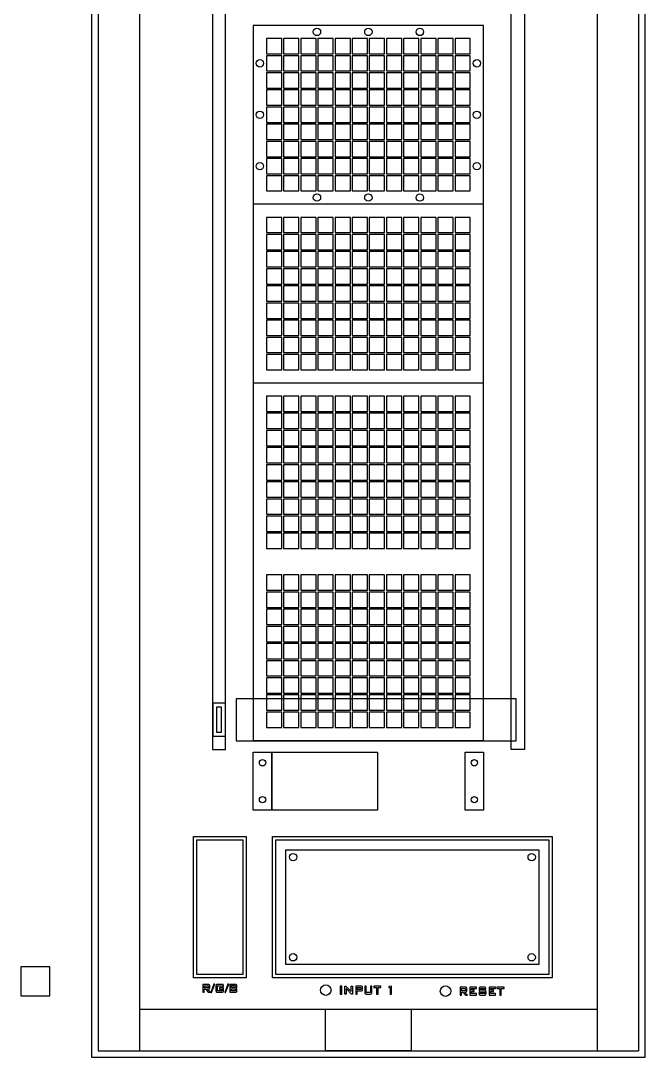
# Model space of a CAD drawing. Header units: inches. Extents: x 547 to 723, y 527 to 790.
# Drawn here: x 577.58 to 589.43, y 657.16 to 676.81 of the extents above; entities that cross this region are included whole.
import ezdxf

# ---------------------------------------------------------------- set-up
doc = ezdxf.new("R2010")
doc.units = ezdxf.units.IN
doc.header["$MEASUREMENT"] = 0

# ---------------------------------------------------------------- blocks, each defined once
blk = doc.blocks.new('Frame')
at = {"color": 7, "linetype": 'ByBlock'}
for p, q in [((4506.05, 308.231), (4506.05, 284.981)), ((4506.837, 308.231), (4506.837, 284.981)), ((4515.513, 308.231), (4515.513, 284.981)), ((4516.3, 308.231), (4516.3, 284.981)), ((4506.837, 285.768), (4515.513, 285.768)), ((4506.05, 284.981), (4516.3, 284.981))]:
    blk.add_line(p, q, dxfattribs=at)

msp = doc.modelspace()

# ---------------------------------------------------------------- linework, layer by layer
at = {"color": 1, "linetype": 'ByBlock'}
for points in [[(578.927, 680.664), (578.927, 657.164), (589.427, 657.164), (589.427, 680.664)], [(581.47, 677.952), (581.22, 677.952), (581.22, 662.999), (581.47, 662.999)], [(586.885, 677.952), (587.135, 677.952), (587.135, 662.999), (586.885, 662.999)], [(586.36, 676.727), (581.995, 676.727), (581.995, 663.167), (586.36, 663.167)], [(586.36, 673.337), (581.995, 673.337), (581.995, 669.947), (586.36, 669.947)], [(580.924, 661.284), (581.799, 661.284), (581.799, 658.734), (580.924, 658.734)], [(582.424, 661.284), (587.599, 661.284), (587.599, 658.734), (582.424, 658.734)]]:
    msp.add_lwpolyline(points, close=True, dxfattribs=at)
at = {"color": 4, "linetype": 'ByBlock'}
for points in [[(582.245, 676.187), (582.535, 676.187), (582.535, 676.477), (582.245, 676.477)], [(582.57, 676.187), (582.86, 676.187), (582.86, 676.477), (582.57, 676.477)], [(582.895, 676.187), (583.185, 676.187), (583.185, 676.477), (582.895, 676.477)], [(583.22, 676.187), (583.51, 676.187), (583.51, 676.477), (583.22, 676.477)], [(583.545, 676.187), (583.835, 676.187), (583.835, 676.477), (583.545, 676.477)], [(583.87, 676.187), (584.16, 676.187), (584.16, 676.477), (583.87, 676.477)], [(584.195, 676.187), (584.485, 676.187), (584.485, 676.477), (584.195, 676.477)], [(584.52, 676.187), (584.81, 676.187), (584.81, 676.477), (584.52, 676.477)], [(584.845, 676.187), (585.135, 676.187), (585.135, 676.477), (584.845, 676.477)], [(585.17, 676.187), (585.46, 676.187), (585.46, 676.477), (585.17, 676.477)], [(585.495, 676.187), (585.785, 676.187), (585.785, 676.477), (585.495, 676.477)], [(585.82, 676.187), (586.11, 676.187), (586.11, 676.477), (585.82, 676.477)], [(582.245, 675.862), (582.535, 675.862), (582.535, 676.152), (582.245, 676.152)], [(582.57, 675.862), (582.86, 675.862), (582.86, 676.152), (582.57, 676.152)], [(582.895, 675.862), (583.185, 675.862), (583.185, 676.152), (582.895, 676.152)], [(583.22, 675.862), (583.51, 675.862), (583.51, 676.152), (583.22, 676.152)], [(583.545, 675.862), (583.835, 675.862), (583.835, 676.152), (583.545, 676.152)], [(583.87, 675.862), (584.16, 675.862), (584.16, 676.152), (583.87, 676.152)], [(584.195, 675.862), (584.485, 675.862), (584.485, 676.152), (584.195, 676.152)], [(584.52, 675.862), (584.81, 675.862), (584.81, 676.152), (584.52, 676.152)], [(584.845, 675.862), (585.135, 675.862), (585.135, 676.152), (584.845, 676.152)], [(585.17, 675.862), (585.46, 675.862), (585.46, 676.152), (585.17, 676.152)], [(585.495, 675.862), (585.785, 675.862), (585.785, 676.152), (585.495, 676.152)], [(585.82, 675.862), (586.11, 675.862), (586.11, 676.152), (585.82, 676.152)], [(582.245, 675.537), (582.535, 675.537), (582.535, 675.827), (582.245, 675.827)], [(582.57, 675.537), (582.86, 675.537), (582.86, 675.827), (582.57, 675.827)], [(582.895, 675.537), (583.185, 675.537), (583.185, 675.827), (582.895, 675.827)], [(583.22, 675.537), (583.51, 675.537), (583.51, 675.827), (583.22, 675.827)], [(583.545, 675.537), (583.835, 675.537), (583.835, 675.827), (583.545, 675.827)], [(583.87, 675.537), (584.16, 675.537), (584.16, 675.827), (583.87, 675.827)], [(584.195, 675.537), (584.485, 675.537), (584.485, 675.827), (584.195, 675.827)], [(584.52, 675.537), (584.81, 675.537), (584.81, 675.827), (584.52, 675.827)], [(584.845, 675.537), (585.135, 675.537), (585.135, 675.827), (584.845, 675.827)], [(585.17, 675.537), (585.46, 675.537), (585.46, 675.827), (585.17, 675.827)], [(585.495, 675.537), (585.785, 675.537), (585.785, 675.827), (585.495, 675.827)], [(585.82, 675.537), (586.11, 675.537), (586.11, 675.827), (585.82, 675.827)], [(582.245, 675.212), (582.535, 675.212), (582.535, 675.502), (582.245, 675.502)], [(582.57, 675.212), (582.86, 675.212), (582.86, 675.502), (582.57, 675.502)], [(582.895, 675.212), (583.185, 675.212), (583.185, 675.502), (582.895, 675.502)], [(583.22, 675.212), (583.51, 675.212), (583.51, 675.502), (583.22, 675.502)], [(583.545, 675.212), (583.835, 675.212), (583.835, 675.502), (583.545, 675.502)], [(583.87, 675.212), (584.16, 675.212), (584.16, 675.502), (583.87, 675.502)], [(584.195, 675.212), (584.485, 675.212), (584.485, 675.502), (584.195, 675.502)], [(584.52, 675.212), (584.81, 675.212), (584.81, 675.502), (584.52, 675.502)], [(584.845, 675.212), (585.135, 675.212), (585.135, 675.502), (584.845, 675.502)], [(585.17, 675.212), (585.46, 675.212), (585.46, 675.502), (585.17, 675.502)], [(585.495, 675.212), (585.785, 675.212), (585.785, 675.502), (585.495, 675.502)], [(585.82, 675.212), (586.11, 675.212), (586.11, 675.502), (585.82, 675.502)], [(582.245, 674.887), (582.535, 674.887), (582.535, 675.177), (582.245, 675.177)], [(582.57, 674.887), (582.86, 674.887), (582.86, 675.177), (582.57, 675.177)], [(582.895, 674.887), (583.185, 674.887), (583.185, 675.177), (582.895, 675.177)], [(583.22, 674.887), (583.51, 674.887), (583.51, 675.177), (583.22, 675.177)], [(583.545, 674.887), (583.835, 674.887), (583.835, 675.177), (583.545, 675.177)], [(583.87, 674.887), (584.16, 674.887), (584.16, 675.177), (583.87, 675.177)], [(584.195, 674.887), (584.485, 674.887), (584.485, 675.177), (584.195, 675.177)], [(584.52, 674.887), (584.81, 674.887), (584.81, 675.177), (584.52, 675.177)], [(584.845, 674.887), (585.135, 674.887), (585.135, 675.177), (584.845, 675.177)], [(585.17, 674.887), (585.46, 674.887), (585.46, 675.177), (585.17, 675.177)], [(585.495, 674.887), (585.785, 674.887), (585.785, 675.177), (585.495, 675.177)], [(585.82, 674.887), (586.11, 674.887), (586.11, 675.177), (585.82, 675.177)], [(582.245, 674.562), (582.535, 674.562), (582.535, 674.852), (582.245, 674.852)], [(582.57, 674.562), (582.86, 674.562), (582.86, 674.852), (582.57, 674.852)], [(582.895, 674.562), (583.185, 674.562), (583.185, 674.852), (582.895, 674.852)], [(583.22, 674.562), (583.51, 674.562), (583.51, 674.852), (583.22, 674.852)], [(583.545, 674.562), (583.835, 674.562), (583.835, 674.852), (583.545, 674.852)], [(583.87, 674.562), (584.16, 674.562), (584.16, 674.852), (583.87, 674.852)], [(584.195, 674.562), (584.485, 674.562), (584.485, 674.852), (584.195, 674.852)], [(584.52, 674.562), (584.81, 674.562), (584.81, 674.852), (584.52, 674.852)], [(584.845, 674.562), (585.135, 674.562), (585.135, 674.852), (584.845, 674.852)], [(585.17, 674.562), (585.46, 674.562), (585.46, 674.852), (585.17, 674.852)], [(585.495, 674.562), (585.785, 674.562), (585.785, 674.852), (585.495, 674.852)], [(585.82, 674.562), (586.11, 674.562), (586.11, 674.852), (585.82, 674.852)], [(582.245, 674.237), (582.535, 674.237), (582.535, 674.527), (582.245, 674.527)], [(582.57, 674.237), (582.86, 674.237), (582.86, 674.527), (582.57, 674.527)], [(582.895, 674.237), (583.185, 674.237), (583.185, 674.527), (582.895, 674.527)], [(583.22, 674.237), (583.51, 674.237), (583.51, 674.527), (583.22, 674.527)], [(583.545, 674.237), (583.835, 674.237), (583.835, 674.527), (583.545, 674.527)], [(583.87, 674.237), (584.16, 674.237), (584.16, 674.527), (583.87, 674.527)], [(584.195, 674.237), (584.485, 674.237), (584.485, 674.527), (584.195, 674.527)], [(584.52, 674.237), (584.81, 674.237), (584.81, 674.527), (584.52, 674.527)], [(584.845, 674.237), (585.135, 674.237), (585.135, 674.527), (584.845, 674.527)], [(585.17, 674.237), (585.46, 674.237), (585.46, 674.527), (585.17, 674.527)], [(585.495, 674.237), (585.785, 674.237), (585.785, 674.527), (585.495, 674.527)], [(585.82, 674.237), (586.11, 674.237), (586.11, 674.527), (585.82, 674.527)], [(582.245, 673.912), (582.535, 673.912), (582.535, 674.202), (582.245, 674.202)], [(582.57, 673.912), (582.86, 673.912), (582.86, 674.202), (582.57, 674.202)], [(582.895, 673.912), (583.185, 673.912), (583.185, 674.202), (582.895, 674.202)], [(583.22, 673.912), (583.51, 673.912), (583.51, 674.202), (583.22, 674.202)], [(583.545, 673.912), (583.835, 673.912), (583.835, 674.202), (583.545, 674.202)], [(583.87, 673.912), (584.16, 673.912), (584.16, 674.202), (583.87, 674.202)], [(584.195, 673.912), (584.485, 673.912), (584.485, 674.202), (584.195, 674.202)], [(584.52, 673.912), (584.81, 673.912), (584.81, 674.202), (584.52, 674.202)], [(584.845, 673.912), (585.135, 673.912), (585.135, 674.202), (584.845, 674.202)], [(585.17, 673.912), (585.46, 673.912), (585.46, 674.202), (585.17, 674.202)], [(585.495, 673.912), (585.785, 673.912), (585.785, 674.202), (585.495, 674.202)], [(585.82, 673.912), (586.11, 673.912), (586.11, 674.202), (585.82, 674.202)], [(582.245, 673.587), (582.535, 673.587), (582.535, 673.877), (582.245, 673.877)], [(582.57, 673.587), (582.86, 673.587), (582.86, 673.877), (582.57, 673.877)], [(582.895, 673.587), (583.185, 673.587), (583.185, 673.877), (582.895, 673.877)], [(583.22, 673.587), (583.51, 673.587), (583.51, 673.877), (583.22, 673.877)], [(583.545, 673.587), (583.835, 673.587), (583.835, 673.877), (583.545, 673.877)], [(583.87, 673.587), (584.16, 673.587), (584.16, 673.877), (583.87, 673.877)], [(584.195, 673.587), (584.485, 673.587), (584.485, 673.877), (584.195, 673.877)], [(584.52, 673.587), (584.81, 673.587), (584.81, 673.877), (584.52, 673.877)], [(584.845, 673.587), (585.135, 673.587), (585.135, 673.877), (584.845, 673.877)], [(585.17, 673.587), (585.46, 673.587), (585.46, 673.877), (585.17, 673.877)], [(585.495, 673.587), (585.785, 673.587), (585.785, 673.877), (585.495, 673.877)], [(585.82, 673.587), (586.11, 673.587), (586.11, 673.877), (585.82, 673.877)], [(582.245, 672.797), (582.535, 672.797), (582.535, 673.087), (582.245, 673.087)], [(582.57, 672.797), (582.86, 672.797), (582.86, 673.087), (582.57, 673.087)], [(582.895, 672.797), (583.185, 672.797), (583.185, 673.087), (582.895, 673.087)], [(583.22, 672.797), (583.51, 672.797), (583.51, 673.087), (583.22, 673.087)], [(583.545, 672.797), (583.835, 672.797), (583.835, 673.087), (583.545, 673.087)], [(583.87, 672.797), (584.16, 672.797), (584.16, 673.087), (583.87, 673.087)], [(584.195, 672.797), (584.485, 672.797), (584.485, 673.087), (584.195, 673.087)], [(584.52, 672.797), (584.81, 672.797), (584.81, 673.087), (584.52, 673.087)], [(584.845, 672.797), (585.135, 672.797), (585.135, 673.087), (584.845, 673.087)], [(585.17, 672.797), (585.46, 672.797), (585.46, 673.087), (585.17, 673.087)], [(585.495, 672.797), (585.785, 672.797), (585.785, 673.087), (585.495, 673.087)], [(585.82, 672.797), (586.11, 672.797), (586.11, 673.087), (585.82, 673.087)], [(582.245, 672.472), (582.535, 672.472), (582.535, 672.762), (582.245, 672.762)], [(582.57, 672.472), (582.86, 672.472), (582.86, 672.762), (582.57, 672.762)], [(582.895, 672.472), (583.185, 672.472), (583.185, 672.762), (582.895, 672.762)], [(583.22, 672.472), (583.51, 672.472), (583.51, 672.762), (583.22, 672.762)], [(583.545, 672.472), (583.835, 672.472), (583.835, 672.762), (583.545, 672.762)], [(583.87, 672.472), (584.16, 672.472), (584.16, 672.762), (583.87, 672.762)], [(584.195, 672.472), (584.485, 672.472), (584.485, 672.762), (584.195, 672.762)], [(584.52, 672.472), (584.81, 672.472), (584.81, 672.762), (584.52, 672.762)], [(584.845, 672.472), (585.135, 672.472), (585.135, 672.762), (584.845, 672.762)], [(585.17, 672.472), (585.46, 672.472), (585.46, 672.762), (585.17, 672.762)], [(585.495, 672.472), (585.785, 672.472), (585.785, 672.762), (585.495, 672.762)], [(585.82, 672.472), (586.11, 672.472), (586.11, 672.762), (585.82, 672.762)], [(582.245, 672.147), (582.535, 672.147), (582.535, 672.437), (582.245, 672.437)], [(582.57, 672.147), (582.86, 672.147), (582.86, 672.437), (582.57, 672.437)], [(582.895, 672.147), (583.185, 672.147), (583.185, 672.437), (582.895, 672.437)], [(583.22, 672.147), (583.51, 672.147), (583.51, 672.437), (583.22, 672.437)], [(583.545, 672.147), (583.835, 672.147), (583.835, 672.437), (583.545, 672.437)], [(583.87, 672.147), (584.16, 672.147), (584.16, 672.437), (583.87, 672.437)], [(584.195, 672.147), (584.485, 672.147), (584.485, 672.437), (584.195, 672.437)], [(584.52, 672.147), (584.81, 672.147), (584.81, 672.437), (584.52, 672.437)], [(584.845, 672.147), (585.135, 672.147), (585.135, 672.437), (584.845, 672.437)], [(585.17, 672.147), (585.46, 672.147), (585.46, 672.437), (585.17, 672.437)], [(585.495, 672.147), (585.785, 672.147), (585.785, 672.437), (585.495, 672.437)], [(585.82, 672.147), (586.11, 672.147), (586.11, 672.437), (585.82, 672.437)], [(582.245, 671.822), (582.535, 671.822), (582.535, 672.112), (582.245, 672.112)], [(582.57, 671.822), (582.86, 671.822), (582.86, 672.112), (582.57, 672.112)], [(582.895, 671.822), (583.185, 671.822), (583.185, 672.112), (582.895, 672.112)], [(583.22, 671.822), (583.51, 671.822), (583.51, 672.112), (583.22, 672.112)], [(583.545, 671.822), (583.835, 671.822), (583.835, 672.112), (583.545, 672.112)], [(583.87, 671.822), (584.16, 671.822), (584.16, 672.112), (583.87, 672.112)], [(584.195, 671.822), (584.485, 671.822), (584.485, 672.112), (584.195, 672.112)], [(584.52, 671.822), (584.81, 671.822), (584.81, 672.112), (584.52, 672.112)], [(584.845, 671.822), (585.135, 671.822), (585.135, 672.112), (584.845, 672.112)], [(585.17, 671.822), (585.46, 671.822), (585.46, 672.112), (585.17, 672.112)], [(585.495, 671.822), (585.785, 671.822), (585.785, 672.112), (585.495, 672.112)], [(585.82, 671.822), (586.11, 671.822), (586.11, 672.112), (585.82, 672.112)], [(582.245, 671.497), (582.535, 671.497), (582.535, 671.787), (582.245, 671.787)], [(582.57, 671.497), (582.86, 671.497), (582.86, 671.787), (582.57, 671.787)], [(582.895, 671.497), (583.185, 671.497), (583.185, 671.787), (582.895, 671.787)], [(583.22, 671.497), (583.51, 671.497), (583.51, 671.787), (583.22, 671.787)], [(583.545, 671.497), (583.835, 671.497), (583.835, 671.787), (583.545, 671.787)], [(583.87, 671.497), (584.16, 671.497), (584.16, 671.787), (583.87, 671.787)], [(584.195, 671.497), (584.485, 671.497), (584.485, 671.787), (584.195, 671.787)], [(584.52, 671.497), (584.81, 671.497), (584.81, 671.787), (584.52, 671.787)], [(584.845, 671.497), (585.135, 671.497), (585.135, 671.787), (584.845, 671.787)], [(585.17, 671.497), (585.46, 671.497), (585.46, 671.787), (585.17, 671.787)], [(585.495, 671.497), (585.785, 671.497), (585.785, 671.787), (585.495, 671.787)], [(585.82, 671.497), (586.11, 671.497), (586.11, 671.787), (585.82, 671.787)], [(582.245, 671.172), (582.535, 671.172), (582.535, 671.462), (582.245, 671.462)], [(582.57, 671.172), (582.86, 671.172), (582.86, 671.462), (582.57, 671.462)], [(582.895, 671.172), (583.185, 671.172), (583.185, 671.462), (582.895, 671.462)], [(583.22, 671.172), (583.51, 671.172), (583.51, 671.462), (583.22, 671.462)], [(583.545, 671.172), (583.835, 671.172), (583.835, 671.462), (583.545, 671.462)], [(583.87, 671.172), (584.16, 671.172), (584.16, 671.462), (583.87, 671.462)], [(584.195, 671.172), (584.485, 671.172), (584.485, 671.462), (584.195, 671.462)], [(584.52, 671.172), (584.81, 671.172), (584.81, 671.462), (584.52, 671.462)], [(584.845, 671.172), (585.135, 671.172), (585.135, 671.462), (584.845, 671.462)], [(585.17, 671.172), (585.46, 671.172), (585.46, 671.462), (585.17, 671.462)], [(585.495, 671.172), (585.785, 671.172), (585.785, 671.462), (585.495, 671.462)], [(585.82, 671.172), (586.11, 671.172), (586.11, 671.462), (585.82, 671.462)], [(582.245, 670.847), (582.535, 670.847), (582.535, 671.137), (582.245, 671.137)], [(582.57, 670.847), (582.86, 670.847), (582.86, 671.137), (582.57, 671.137)], [(582.895, 670.847), (583.185, 670.847), (583.185, 671.137), (582.895, 671.137)], [(583.22, 670.847), (583.51, 670.847), (583.51, 671.137), (583.22, 671.137)], [(583.545, 670.847), (583.835, 670.847), (583.835, 671.137), (583.545, 671.137)], [(583.87, 670.847), (584.16, 670.847), (584.16, 671.137), (583.87, 671.137)], [(584.195, 670.847), (584.485, 670.847), (584.485, 671.137), (584.195, 671.137)], [(584.52, 670.847), (584.81, 670.847), (584.81, 671.137), (584.52, 671.137)], [(584.845, 670.847), (585.135, 670.847), (585.135, 671.137), (584.845, 671.137)], [(585.17, 670.847), (585.46, 670.847), (585.46, 671.137), (585.17, 671.137)], [(585.495, 670.847), (585.785, 670.847), (585.785, 671.137), (585.495, 671.137)], [(585.82, 670.847), (586.11, 670.847), (586.11, 671.137), (585.82, 671.137)], [(582.245, 670.522), (582.535, 670.522), (582.535, 670.812), (582.245, 670.812)], [(582.57, 670.522), (582.86, 670.522), (582.86, 670.812), (582.57, 670.812)], [(582.895, 670.522), (583.185, 670.522), (583.185, 670.812), (582.895, 670.812)], [(583.22, 670.522), (583.51, 670.522), (583.51, 670.812), (583.22, 670.812)], [(583.545, 670.522), (583.835, 670.522), (583.835, 670.812), (583.545, 670.812)], [(583.87, 670.522), (584.16, 670.522), (584.16, 670.812), (583.87, 670.812)], [(584.195, 670.522), (584.485, 670.522), (584.485, 670.812), (584.195, 670.812)], [(584.52, 670.522), (584.81, 670.522), (584.81, 670.812), (584.52, 670.812)], [(584.845, 670.522), (585.135, 670.522), (585.135, 670.812), (584.845, 670.812)], [(585.17, 670.522), (585.46, 670.522), (585.46, 670.812), (585.17, 670.812)], [(585.495, 670.522), (585.785, 670.522), (585.785, 670.812), (585.495, 670.812)], [(585.82, 670.522), (586.11, 670.522), (586.11, 670.812), (585.82, 670.812)], [(582.245, 670.197), (582.535, 670.197), (582.535, 670.487), (582.245, 670.487)], [(582.57, 670.197), (582.86, 670.197), (582.86, 670.487), (582.57, 670.487)], [(582.895, 670.197), (583.185, 670.197), (583.185, 670.487), (582.895, 670.487)], [(583.22, 670.197), (583.51, 670.197), (583.51, 670.487), (583.22, 670.487)], [(583.545, 670.197), (583.835, 670.197), (583.835, 670.487), (583.545, 670.487)], [(583.87, 670.197), (584.16, 670.197), (584.16, 670.487), (583.87, 670.487)], [(584.195, 670.197), (584.485, 670.197), (584.485, 670.487), (584.195, 670.487)], [(584.52, 670.197), (584.81, 670.197), (584.81, 670.487), (584.52, 670.487)], [(584.845, 670.197), (585.135, 670.197), (585.135, 670.487), (584.845, 670.487)], [(585.17, 670.197), (585.46, 670.197), (585.46, 670.487), (585.17, 670.487)], [(585.495, 670.197), (585.785, 670.197), (585.785, 670.487), (585.495, 670.487)], [(585.82, 670.197), (586.11, 670.197), (586.11, 670.487), (585.82, 670.487)], [(582.245, 669.407), (582.535, 669.407), (582.535, 669.697), (582.245, 669.697)], [(582.57, 669.407), (582.86, 669.407), (582.86, 669.697), (582.57, 669.697)], [(582.895, 669.407), (583.185, 669.407), (583.185, 669.697), (582.895, 669.697)], [(583.22, 669.407), (583.51, 669.407), (583.51, 669.697), (583.22, 669.697)], [(583.545, 669.407), (583.835, 669.407), (583.835, 669.697), (583.545, 669.697)], [(583.87, 669.407), (584.16, 669.407), (584.16, 669.697), (583.87, 669.697)], [(584.195, 669.407), (584.485, 669.407), (584.485, 669.697), (584.195, 669.697)], [(584.52, 669.407), (584.81, 669.407), (584.81, 669.697), (584.52, 669.697)], [(584.845, 669.407), (585.135, 669.407), (585.135, 669.697), (584.845, 669.697)], [(585.17, 669.407), (585.46, 669.407), (585.46, 669.697), (585.17, 669.697)], [(585.495, 669.407), (585.785, 669.407), (585.785, 669.697), (585.495, 669.697)], [(585.82, 669.407), (586.11, 669.407), (586.11, 669.697), (585.82, 669.697)], [(582.245, 669.082), (582.535, 669.082), (582.535, 669.372), (582.245, 669.372)], [(582.57, 669.082), (582.86, 669.082), (582.86, 669.372), (582.57, 669.372)], [(582.895, 669.082), (583.185, 669.082), (583.185, 669.372), (582.895, 669.372)], [(583.22, 669.082), (583.51, 669.082), (583.51, 669.372), (583.22, 669.372)], [(583.545, 669.082), (583.835, 669.082), (583.835, 669.372), (583.545, 669.372)], [(583.87, 669.082), (584.16, 669.082), (584.16, 669.372), (583.87, 669.372)], [(584.195, 669.082), (584.485, 669.082), (584.485, 669.372), (584.195, 669.372)], [(584.52, 669.082), (584.81, 669.082), (584.81, 669.372), (584.52, 669.372)], [(584.845, 669.082), (585.135, 669.082), (585.135, 669.372), (584.845, 669.372)], [(585.17, 669.082), (585.46, 669.082), (585.46, 669.372), (585.17, 669.372)], [(585.495, 669.082), (585.785, 669.082), (585.785, 669.372), (585.495, 669.372)], [(585.82, 669.082), (586.11, 669.082), (586.11, 669.372), (585.82, 669.372)], [(582.245, 668.757), (582.535, 668.757), (582.535, 669.047), (582.245, 669.047)], [(582.57, 668.757), (582.86, 668.757), (582.86, 669.047), (582.57, 669.047)], [(582.895, 668.757), (583.185, 668.757), (583.185, 669.047), (582.895, 669.047)], [(583.22, 668.757), (583.51, 668.757), (583.51, 669.047), (583.22, 669.047)], [(583.545, 668.757), (583.835, 668.757), (583.835, 669.047), (583.545, 669.047)], [(583.87, 668.757), (584.16, 668.757), (584.16, 669.047), (583.87, 669.047)], [(584.195, 668.757), (584.485, 668.757), (584.485, 669.047), (584.195, 669.047)], [(584.52, 668.757), (584.81, 668.757), (584.81, 669.047), (584.52, 669.047)], [(584.845, 668.757), (585.135, 668.757), (585.135, 669.047), (584.845, 669.047)], [(585.17, 668.757), (585.46, 668.757), (585.46, 669.047), (585.17, 669.047)], [(585.495, 668.757), (585.785, 668.757), (585.785, 669.047), (585.495, 669.047)], [(585.82, 668.757), (586.11, 668.757), (586.11, 669.047), (585.82, 669.047)], [(582.245, 668.432), (582.535, 668.432), (582.535, 668.722), (582.245, 668.722)], [(582.57, 668.432), (582.86, 668.432), (582.86, 668.722), (582.57, 668.722)], [(582.895, 668.432), (583.185, 668.432), (583.185, 668.722), (582.895, 668.722)], [(583.22, 668.432), (583.51, 668.432), (583.51, 668.722), (583.22, 668.722)], [(583.545, 668.432), (583.835, 668.432), (583.835, 668.722), (583.545, 668.722)], [(583.87, 668.432), (584.16, 668.432), (584.16, 668.722), (583.87, 668.722)], [(584.195, 668.432), (584.485, 668.432), (584.485, 668.722), (584.195, 668.722)], [(584.52, 668.432), (584.81, 668.432), (584.81, 668.722), (584.52, 668.722)], [(584.845, 668.432), (585.135, 668.432), (585.135, 668.722), (584.845, 668.722)], [(585.17, 668.432), (585.46, 668.432), (585.46, 668.722), (585.17, 668.722)], [(585.495, 668.432), (585.785, 668.432), (585.785, 668.722), (585.495, 668.722)], [(585.82, 668.432), (586.11, 668.432), (586.11, 668.722), (585.82, 668.722)], [(582.245, 668.107), (582.535, 668.107), (582.535, 668.397), (582.245, 668.397)], [(582.57, 668.107), (582.86, 668.107), (582.86, 668.397), (582.57, 668.397)], [(582.895, 668.107), (583.185, 668.107), (583.185, 668.397), (582.895, 668.397)], [(583.22, 668.107), (583.51, 668.107), (583.51, 668.397), (583.22, 668.397)], [(583.545, 668.107), (583.835, 668.107), (583.835, 668.397), (583.545, 668.397)], [(583.87, 668.107), (584.16, 668.107), (584.16, 668.397), (583.87, 668.397)], [(584.195, 668.107), (584.485, 668.107), (584.485, 668.397), (584.195, 668.397)], [(584.52, 668.107), (584.81, 668.107), (584.81, 668.397), (584.52, 668.397)], [(584.845, 668.107), (585.135, 668.107), (585.135, 668.397), (584.845, 668.397)], [(585.17, 668.107), (585.46, 668.107), (585.46, 668.397), (585.17, 668.397)], [(585.495, 668.107), (585.785, 668.107), (585.785, 668.397), (585.495, 668.397)], [(585.82, 668.107), (586.11, 668.107), (586.11, 668.397), (585.82, 668.397)], [(582.245, 667.782), (582.535, 667.782), (582.535, 668.072), (582.245, 668.072)], [(582.57, 667.782), (582.86, 667.782), (582.86, 668.072), (582.57, 668.072)], [(582.895, 667.782), (583.185, 667.782), (583.185, 668.072), (582.895, 668.072)], [(583.22, 667.782), (583.51, 667.782), (583.51, 668.072), (583.22, 668.072)], [(583.545, 667.782), (583.835, 667.782), (583.835, 668.072), (583.545, 668.072)], [(583.87, 667.782), (584.16, 667.782), (584.16, 668.072), (583.87, 668.072)], [(584.195, 667.782), (584.485, 667.782), (584.485, 668.072), (584.195, 668.072)], [(584.52, 667.782), (584.81, 667.782), (584.81, 668.072), (584.52, 668.072)], [(584.845, 667.782), (585.135, 667.782), (585.135, 668.072), (584.845, 668.072)], [(585.17, 667.782), (585.46, 667.782), (585.46, 668.072), (585.17, 668.072)], [(585.495, 667.782), (585.785, 667.782), (585.785, 668.072), (585.495, 668.072)], [(585.82, 667.782), (586.11, 667.782), (586.11, 668.072), (585.82, 668.072)], [(582.245, 667.457), (582.535, 667.457), (582.535, 667.747), (582.245, 667.747)], [(582.57, 667.457), (582.86, 667.457), (582.86, 667.747), (582.57, 667.747)], [(582.895, 667.457), (583.185, 667.457), (583.185, 667.747), (582.895, 667.747)], [(583.22, 667.457), (583.51, 667.457), (583.51, 667.747), (583.22, 667.747)], [(583.545, 667.457), (583.835, 667.457), (583.835, 667.747), (583.545, 667.747)], [(583.87, 667.457), (584.16, 667.457), (584.16, 667.747), (583.87, 667.747)], [(584.195, 667.457), (584.485, 667.457), (584.485, 667.747), (584.195, 667.747)], [(584.52, 667.457), (584.81, 667.457), (584.81, 667.747), (584.52, 667.747)], [(584.845, 667.457), (585.135, 667.457), (585.135, 667.747), (584.845, 667.747)], [(585.17, 667.457), (585.46, 667.457), (585.46, 667.747), (585.17, 667.747)], [(585.495, 667.457), (585.785, 667.457), (585.785, 667.747), (585.495, 667.747)], [(585.82, 667.457), (586.11, 667.457), (586.11, 667.747), (585.82, 667.747)], [(582.245, 667.132), (582.535, 667.132), (582.535, 667.422), (582.245, 667.422)], [(582.57, 667.132), (582.86, 667.132), (582.86, 667.422), (582.57, 667.422)], [(582.895, 667.132), (583.185, 667.132), (583.185, 667.422), (582.895, 667.422)], [(583.22, 667.132), (583.51, 667.132), (583.51, 667.422), (583.22, 667.422)], [(583.545, 667.132), (583.835, 667.132), (583.835, 667.422), (583.545, 667.422)], [(583.87, 667.132), (584.16, 667.132), (584.16, 667.422), (583.87, 667.422)], [(584.195, 667.132), (584.485, 667.132), (584.485, 667.422), (584.195, 667.422)], [(584.52, 667.132), (584.81, 667.132), (584.81, 667.422), (584.52, 667.422)], [(584.845, 667.132), (585.135, 667.132), (585.135, 667.422), (584.845, 667.422)], [(585.17, 667.132), (585.46, 667.132), (585.46, 667.422), (585.17, 667.422)], [(585.495, 667.132), (585.785, 667.132), (585.785, 667.422), (585.495, 667.422)], [(585.82, 667.132), (586.11, 667.132), (586.11, 667.422), (585.82, 667.422)], [(582.245, 666.807), (582.535, 666.807), (582.535, 667.097), (582.245, 667.097)], [(582.57, 666.807), (582.86, 666.807), (582.86, 667.097), (582.57, 667.097)], [(582.895, 666.807), (583.185, 666.807), (583.185, 667.097), (582.895, 667.097)], [(583.22, 666.807), (583.51, 666.807), (583.51, 667.097), (583.22, 667.097)], [(583.545, 666.807), (583.835, 666.807), (583.835, 667.097), (583.545, 667.097)], [(583.87, 666.807), (584.16, 666.807), (584.16, 667.097), (583.87, 667.097)], [(584.195, 666.807), (584.485, 666.807), (584.485, 667.097), (584.195, 667.097)], [(584.52, 666.807), (584.81, 666.807), (584.81, 667.097), (584.52, 667.097)], [(584.845, 666.807), (585.135, 666.807), (585.135, 667.097), (584.845, 667.097)], [(585.17, 666.807), (585.46, 666.807), (585.46, 667.097), (585.17, 667.097)], [(585.495, 666.807), (585.785, 666.807), (585.785, 667.097), (585.495, 667.097)], [(585.82, 666.807), (586.11, 666.807), (586.11, 667.097), (585.82, 667.097)], [(582.245, 666.017), (582.535, 666.017), (582.535, 666.307), (582.245, 666.307)], [(582.57, 666.017), (582.86, 666.017), (582.86, 666.307), (582.57, 666.307)], [(582.895, 666.017), (583.185, 666.017), (583.185, 666.307), (582.895, 666.307)], [(583.22, 666.017), (583.51, 666.017), (583.51, 666.307), (583.22, 666.307)], [(583.545, 666.017), (583.835, 666.017), (583.835, 666.307), (583.545, 666.307)], [(583.87, 666.017), (584.16, 666.017), (584.16, 666.307), (583.87, 666.307)], [(584.195, 666.017), (584.485, 666.017), (584.485, 666.307), (584.195, 666.307)], [(584.52, 666.017), (584.81, 666.017), (584.81, 666.307), (584.52, 666.307)], [(584.845, 666.017), (585.135, 666.017), (585.135, 666.307), (584.845, 666.307)], [(585.17, 666.017), (585.46, 666.017), (585.46, 666.307), (585.17, 666.307)], [(585.495, 666.017), (585.785, 666.017), (585.785, 666.307), (585.495, 666.307)], [(585.82, 666.017), (586.11, 666.017), (586.11, 666.307), (585.82, 666.307)], [(582.245, 665.692), (582.535, 665.692), (582.535, 665.982), (582.245, 665.982)], [(582.57, 665.692), (582.86, 665.692), (582.86, 665.982), (582.57, 665.982)], [(582.895, 665.692), (583.185, 665.692), (583.185, 665.982), (582.895, 665.982)], [(583.22, 665.692), (583.51, 665.692), (583.51, 665.982), (583.22, 665.982)], [(583.545, 665.692), (583.835, 665.692), (583.835, 665.982), (583.545, 665.982)], [(583.87, 665.692), (584.16, 665.692), (584.16, 665.982), (583.87, 665.982)], [(584.195, 665.692), (584.485, 665.692), (584.485, 665.982), (584.195, 665.982)], [(584.52, 665.692), (584.81, 665.692), (584.81, 665.982), (584.52, 665.982)], [(584.845, 665.692), (585.135, 665.692), (585.135, 665.982), (584.845, 665.982)], [(585.17, 665.692), (585.46, 665.692), (585.46, 665.982), (585.17, 665.982)], [(585.495, 665.692), (585.785, 665.692), (585.785, 665.982), (585.495, 665.982)], [(585.82, 665.692), (586.11, 665.692), (586.11, 665.982), (585.82, 665.982)], [(582.245, 665.367), (582.535, 665.367), (582.535, 665.657), (582.245, 665.657)], [(582.57, 665.367), (582.86, 665.367), (582.86, 665.657), (582.57, 665.657)], [(582.895, 665.367), (583.185, 665.367), (583.185, 665.657), (582.895, 665.657)], [(583.22, 665.367), (583.51, 665.367), (583.51, 665.657), (583.22, 665.657)], [(583.545, 665.367), (583.835, 665.367), (583.835, 665.657), (583.545, 665.657)], [(583.87, 665.367), (584.16, 665.367), (584.16, 665.657), (583.87, 665.657)], [(584.195, 665.367), (584.485, 665.367), (584.485, 665.657), (584.195, 665.657)], [(584.52, 665.367), (584.81, 665.367), (584.81, 665.657), (584.52, 665.657)], [(584.845, 665.367), (585.135, 665.367), (585.135, 665.657), (584.845, 665.657)], [(585.17, 665.367), (585.46, 665.367), (585.46, 665.657), (585.17, 665.657)], [(585.495, 665.367), (585.785, 665.367), (585.785, 665.657), (585.495, 665.657)], [(585.82, 665.367), (586.11, 665.367), (586.11, 665.657), (585.82, 665.657)], [(582.245, 665.042), (582.535, 665.042), (582.535, 665.332), (582.245, 665.332)], [(582.57, 665.042), (582.86, 665.042), (582.86, 665.332), (582.57, 665.332)], [(582.895, 665.042), (583.185, 665.042), (583.185, 665.332), (582.895, 665.332)], [(583.22, 665.042), (583.51, 665.042), (583.51, 665.332), (583.22, 665.332)], [(583.545, 665.042), (583.835, 665.042), (583.835, 665.332), (583.545, 665.332)], [(583.87, 665.042), (584.16, 665.042), (584.16, 665.332), (583.87, 665.332)], [(584.195, 665.042), (584.485, 665.042), (584.485, 665.332), (584.195, 665.332)], [(584.52, 665.042), (584.81, 665.042), (584.81, 665.332), (584.52, 665.332)], [(584.845, 665.042), (585.135, 665.042), (585.135, 665.332), (584.845, 665.332)], [(585.17, 665.042), (585.46, 665.042), (585.46, 665.332), (585.17, 665.332)], [(585.495, 665.042), (585.785, 665.042), (585.785, 665.332), (585.495, 665.332)], [(585.82, 665.042), (586.11, 665.042), (586.11, 665.332), (585.82, 665.332)], [(582.245, 664.717), (582.535, 664.717), (582.535, 665.007), (582.245, 665.007)], [(582.57, 664.717), (582.86, 664.717), (582.86, 665.007), (582.57, 665.007)], [(582.895, 664.717), (583.185, 664.717), (583.185, 665.007), (582.895, 665.007)], [(583.22, 664.717), (583.51, 664.717), (583.51, 665.007), (583.22, 665.007)], [(583.545, 664.717), (583.835, 664.717), (583.835, 665.007), (583.545, 665.007)], [(583.87, 664.717), (584.16, 664.717), (584.16, 665.007), (583.87, 665.007)], [(584.195, 664.717), (584.485, 664.717), (584.485, 665.007), (584.195, 665.007)], [(584.52, 664.717), (584.81, 664.717), (584.81, 665.007), (584.52, 665.007)], [(584.845, 664.717), (585.135, 664.717), (585.135, 665.007), (584.845, 665.007)], [(585.17, 664.717), (585.46, 664.717), (585.46, 665.007), (585.17, 665.007)], [(585.495, 664.717), (585.785, 664.717), (585.785, 665.007), (585.495, 665.007)], [(585.82, 664.717), (586.11, 664.717), (586.11, 665.007), (585.82, 665.007)], [(582.245, 664.392), (582.535, 664.392), (582.535, 664.682), (582.245, 664.682)], [(582.57, 664.392), (582.86, 664.392), (582.86, 664.682), (582.57, 664.682)], [(582.895, 664.392), (583.185, 664.392), (583.185, 664.682), (582.895, 664.682)], [(583.22, 664.392), (583.51, 664.392), (583.51, 664.682), (583.22, 664.682)], [(583.545, 664.392), (583.835, 664.392), (583.835, 664.682), (583.545, 664.682)], [(583.87, 664.392), (584.16, 664.392), (584.16, 664.682), (583.87, 664.682)], [(584.195, 664.392), (584.485, 664.392), (584.485, 664.682), (584.195, 664.682)], [(584.52, 664.392), (584.81, 664.392), (584.81, 664.682), (584.52, 664.682)], [(584.845, 664.392), (585.135, 664.392), (585.135, 664.682), (584.845, 664.682)], [(585.17, 664.392), (585.46, 664.392), (585.46, 664.682), (585.17, 664.682)], [(585.495, 664.392), (585.785, 664.392), (585.785, 664.682), (585.495, 664.682)], [(585.82, 664.392), (586.11, 664.392), (586.11, 664.682), (585.82, 664.682)], [(582.245, 664.067), (582.535, 664.067), (582.535, 664.357), (582.245, 664.357)], [(582.57, 664.067), (582.86, 664.067), (582.86, 664.357), (582.57, 664.357)], [(582.895, 664.067), (583.185, 664.067), (583.185, 664.357), (582.895, 664.357)], [(583.22, 664.067), (583.51, 664.067), (583.51, 664.357), (583.22, 664.357)], [(583.545, 664.067), (583.835, 664.067), (583.835, 664.357), (583.545, 664.357)], [(583.87, 664.067), (584.16, 664.067), (584.16, 664.357), (583.87, 664.357)], [(584.195, 664.067), (584.485, 664.067), (584.485, 664.357), (584.195, 664.357)], [(584.52, 664.067), (584.81, 664.067), (584.81, 664.357), (584.52, 664.357)], [(584.845, 664.067), (585.135, 664.067), (585.135, 664.357), (584.845, 664.357)], [(585.17, 664.067), (585.46, 664.067), (585.46, 664.357), (585.17, 664.357)], [(585.495, 664.067), (585.785, 664.067), (585.785, 664.357), (585.495, 664.357)], [(585.82, 664.067), (586.11, 664.067), (586.11, 664.357), (585.82, 664.357)], [(582.245, 663.742), (582.535, 663.742), (582.535, 664.032), (582.245, 664.032)], [(582.57, 663.742), (582.86, 663.742), (582.86, 664.032), (582.57, 664.032)], [(582.895, 663.742), (583.185, 663.742), (583.185, 664.032), (582.895, 664.032)], [(583.22, 663.742), (583.51, 663.742), (583.51, 664.032), (583.22, 664.032)], [(583.545, 663.742), (583.835, 663.742), (583.835, 664.032), (583.545, 664.032)], [(583.87, 663.742), (584.16, 663.742), (584.16, 664.032), (583.87, 664.032)], [(584.195, 663.742), (584.485, 663.742), (584.485, 664.032), (584.195, 664.032)], [(584.52, 663.742), (584.81, 663.742), (584.81, 664.032), (584.52, 664.032)], [(584.845, 663.742), (585.135, 663.742), (585.135, 664.032), (584.845, 664.032)], [(585.17, 663.742), (585.46, 663.742), (585.46, 664.032), (585.17, 664.032)], [(585.495, 663.742), (585.785, 663.742), (585.785, 664.032), (585.495, 664.032)], [(585.82, 663.742), (586.11, 663.742), (586.11, 664.032), (585.82, 664.032)], [(582.245, 663.417), (582.535, 663.417), (582.535, 663.707), (582.245, 663.707)], [(582.57, 663.417), (582.86, 663.417), (582.86, 663.707), (582.57, 663.707)], [(582.895, 663.417), (583.185, 663.417), (583.185, 663.707), (582.895, 663.707)], [(583.22, 663.417), (583.51, 663.417), (583.51, 663.707), (583.22, 663.707)], [(583.545, 663.417), (583.835, 663.417), (583.835, 663.707), (583.545, 663.707)], [(583.87, 663.417), (584.16, 663.417), (584.16, 663.707), (583.87, 663.707)], [(584.195, 663.417), (584.485, 663.417), (584.485, 663.707), (584.195, 663.707)], [(584.52, 663.417), (584.81, 663.417), (584.81, 663.707), (584.52, 663.707)], [(584.845, 663.417), (585.135, 663.417), (585.135, 663.707), (584.845, 663.707)], [(585.17, 663.417), (585.46, 663.417), (585.46, 663.707), (585.17, 663.707)], [(585.495, 663.417), (585.785, 663.417), (585.785, 663.707), (585.495, 663.707)], [(585.82, 663.417), (586.11, 663.417), (586.11, 663.707), (585.82, 663.707)]]:
    msp.add_lwpolyline(points, close=True, dxfattribs=at)
at = {"color": 6, "linetype": 'ByBlock'}
for points in [[(581.225, 663.874), (581.225, 663.249), (581.465, 663.249), (581.465, 663.874)], [(581.295, 663.324), (581.395, 663.324), (581.395, 663.799), (581.295, 663.799)], [(584.353, 661.847), (582.345, 661.847), (582.345, 662.947), (584.353, 662.947)]]:
    msp.add_lwpolyline(points, close=True, dxfattribs=at)
at = {"color": 3, "linetype": 'ByBlock'}
for points in [[(581.67, 663.162), (586.982, 663.162), (586.982, 663.962), (581.67, 663.962)], [(581.995, 662.947), (582.345, 662.947), (582.345, 661.848), (581.995, 661.848)], [(586.01, 662.947), (586.36, 662.947), (586.36, 661.848), (586.01, 661.848)], [(582.611, 661.096), (587.411, 661.096), (587.411, 658.921), (582.611, 658.921)]]:
    msp.add_lwpolyline(points, close=True, dxfattribs=at)
at = {"color": 7, "linetype": 'ByBlock'}
for points in [[(580.861, 661.346), (581.861, 661.346), (581.861, 658.671), (580.861, 658.671)], [(582.361, 661.346), (587.661, 661.346), (587.661, 658.671), (582.361, 658.671)]]:
    msp.add_lwpolyline(points, close=True, dxfattribs=at)
at = {"color": 1}
msp.add_lwpolyline([(577.585, 658.329), (578.135, 658.329), (578.135, 658.879), (577.585, 658.879)], close=True, dxfattribs=at)
at = {"color": 2, "linetype": 'ByBlock', "flags": 128}
for points in [[(581.154, 658.455), (581.162, 658.46), (581.166, 658.468), (581.168, 658.482), (581.168, 658.517), (581.167, 658.53), (581.162, 658.539), (581.161, 658.54), (581.153, 658.545), (581.141, 658.546), (581.039, 658.546), (581.039, 658.396), (581.066, 658.396), (581.066, 658.453), (581.092, 658.453), (581.141, 658.396), (581.181, 658.396), (581.125, 658.453), (581.141, 658.453), (581.143, 658.453)], [(581.141, 658.509), (581.141, 658.49), (581.139, 658.481), (581.129, 658.479), (581.066, 658.479), (581.066, 658.52), (581.129, 658.52), (581.139, 658.518)], [(581.249, 658.551), (581.189, 658.391), (581.203, 658.391), (581.264, 658.551)], [(581.429, 658.512), (581.429, 658.516), (581.427, 658.53), (581.423, 658.539), (581.421, 658.541), (581.412, 658.545), (581.399, 658.546), (581.317, 658.546), (581.311, 658.546), (581.3, 658.543), (581.293, 658.539), (581.291, 658.536), (581.288, 658.526), (581.287, 658.511), (581.287, 658.431), (581.287, 658.427), (581.289, 658.412), (581.293, 658.404), (581.295, 658.401), (581.304, 658.397), (581.317, 658.396), (581.399, 658.396), (581.405, 658.396), (581.416, 658.399), (581.423, 658.404), (581.425, 658.406), (581.428, 658.416), (581.429, 658.431), (581.429, 658.483), (581.356, 658.483), (581.356, 658.458), (581.402, 658.458), (581.402, 658.424), (581.315, 658.424), (581.315, 658.519), (581.402, 658.519), (581.402, 658.509), (581.429, 658.509)], [(581.512, 658.551), (581.452, 658.391), (581.467, 658.391), (581.528, 658.551)], [(581.684, 658.445), (581.683, 658.453), (581.678, 658.464), (581.672, 658.469), (581.662, 658.473), (581.669, 658.476), (581.678, 658.482), (581.68, 658.486), (581.683, 658.499), (581.683, 658.517), (581.681, 658.53), (581.676, 658.539), (581.676, 658.54), (581.667, 658.545), (581.656, 658.546), (581.553, 658.546), (581.553, 658.396), (581.648, 658.396), (581.656, 658.397), (581.667, 658.399), (581.675, 658.403), (581.675, 658.404), (581.681, 658.412), (581.684, 658.425)], [(581.657, 658.511), (581.657, 658.497), (581.654, 658.488), (581.644, 658.486), (581.581, 658.486), (581.581, 658.522), (581.644, 658.522), (581.654, 658.519)], [(583.672, 658.512), (583.644, 658.512), (583.644, 658.363), (583.672, 658.363)], [(583.875, 658.363), (583.856, 658.363), (583.758, 658.465), (583.758, 658.363), (583.733, 658.363), (583.733, 658.512), (583.752, 658.512), (583.849, 658.412), (583.849, 658.512), (583.875, 658.512)], [(584.066, 658.484), (584.064, 658.496), (584.059, 658.506), (584.058, 658.506), (584.05, 658.511), (584.039, 658.512), (583.936, 658.512), (583.936, 658.363), (583.963, 658.363), (583.963, 658.421), (584.039, 658.421), (584.04, 658.421), (584.052, 658.423), (584.059, 658.428), (584.063, 658.436), (584.066, 658.45)], [(584.216, 658.512), (584.216, 658.39), (584.137, 658.39), (584.137, 658.512), (584.109, 658.512), (584.109, 658.398), (584.109, 658.393), (584.11, 658.379), (584.115, 658.37), (584.117, 658.368), (584.126, 658.364), (584.138, 658.363), (584.215, 658.363), (584.22, 658.363), (584.231, 658.365), (584.238, 658.37), (584.24, 658.372), (584.242, 658.382), (584.244, 658.398), (584.244, 658.512)], [(584.416, 658.486), (584.416, 658.512), (584.278, 658.512), (584.278, 658.486), (584.333, 658.486), (584.333, 658.363), (584.361, 658.363), (584.361, 658.486)], [(584.618, 658.514), (584.567, 658.504), (584.567, 658.484), (584.592, 658.484), (584.592, 658.363), (584.618, 658.363)], [(586.045, 658.464), (586.044, 658.477), (586.039, 658.486), (586.038, 658.487), (586.03, 658.491), (586.018, 658.493), (585.916, 658.493), (585.916, 658.343), (585.943, 658.343), (585.943, 658.4), (585.969, 658.4), (586.018, 658.343), (586.058, 658.343), (586.002, 658.4), (586.018, 658.4), (586.02, 658.4), (586.031, 658.402), (586.039, 658.407), (586.043, 658.415), (586.045, 658.429)], [(586.13, 658.371), (586.13, 658.408), (586.186, 658.408), (586.186, 658.434), (586.13, 658.434), (586.13, 658.468), (586.225, 658.468), (586.225, 658.493), (586.102, 658.493), (586.102, 658.343), (586.226, 658.343), (586.226, 658.371)], [(586.408, 658.399), (586.408, 658.404), (586.406, 658.418), (586.401, 658.427), (586.399, 658.43), (586.39, 658.433), (586.378, 658.435), (586.303, 658.435), (586.303, 658.467), (586.381, 658.467), (586.381, 658.457), (586.406, 658.457), (586.406, 658.461), (586.406, 658.463), (586.404, 658.477), (586.4, 658.486), (586.398, 658.488), (586.389, 658.492), (586.376, 658.493), (586.308, 658.493), (586.303, 658.493), (586.292, 658.491), (586.285, 658.486), (586.283, 658.483), (586.279, 658.473), (586.279, 658.458), (586.279, 658.441), (586.279, 658.436), (586.28, 658.422), (586.285, 658.413), (586.287, 658.411), (586.296, 658.407), (586.308, 658.406), (586.383, 658.406), (586.383, 658.371), (586.299, 658.371), (586.299, 658.383), (586.274, 658.383), (586.274, 658.378), (586.274, 658.373), (586.276, 658.359), (586.28, 658.351), (586.282, 658.348), (586.291, 658.345), (586.304, 658.343), (586.378, 658.343), (586.384, 658.343), (586.395, 658.345), (586.401, 658.351), (586.403, 658.353), (586.406, 658.363), (586.408, 658.378)], [(586.494, 658.371), (586.494, 658.408), (586.549, 658.408), (586.549, 658.434), (586.494, 658.434), (586.494, 658.468), (586.588, 658.468), (586.588, 658.493), (586.466, 658.493), (586.466, 658.343), (586.59, 658.343), (586.59, 658.371)], [(586.753, 658.466), (586.753, 658.493), (586.614, 658.493), (586.614, 658.466), (586.669, 658.466), (586.669, 658.343), (586.697, 658.343), (586.697, 658.466)], [(581.658, 658.448), (581.658, 658.437), (581.655, 658.426), (581.655, 658.426), (581.644, 658.423), (581.581, 658.423), (581.581, 658.461), (581.644, 658.461), (581.645, 658.461), (581.655, 658.458)], [(584.039, 658.475), (584.039, 658.459), (584.036, 658.449), (584.026, 658.447), (583.963, 658.447), (583.963, 658.487), (584.026, 658.487), (584.036, 658.484)], [(586.018, 658.455), (586.018, 658.437), (586.016, 658.428), (586.006, 658.425), (585.943, 658.425), (585.943, 658.467), (586.006, 658.467), (586.016, 658.465)]]:
    msp.add_lwpolyline(points, close=True, dxfattribs=at)
at = {"color": 2}
msp.add_lwpolyline([(583.365, 658.076), (584.99, 658.076), (584.99, 657.289), (583.365, 657.289)], close=True, dxfattribs=at)
at = {"color": 1, "linetype": 'ByBlock'}
for centre, radius in [((583.202, 676.602), 0.07), ((583.202, 676.602), 0.07), ((584.177, 676.602), 0.07), ((585.152, 676.602), 0.07), ((582.12, 676.007), 0.07), ((586.235, 676.007), 0.07), ((582.12, 675.032), 0.07), ((586.235, 675.032), 0.07), ((582.12, 674.057), 0.07), ((582.12, 674.057), 0.07), ((586.235, 674.057), 0.07), ((586.235, 674.057), 0.07), ((583.202, 673.462), 0.07), ((583.202, 673.462), 0.07), ((584.177, 673.462), 0.07), ((585.152, 673.462), 0.07), ((582.17, 662.747), 0.06), ((586.185, 662.747), 0.06), ((582.17, 662.047), 0.06), ((586.185, 662.047), 0.06), ((583.369, 658.437), 0.1), ((585.641, 658.418), 0.1)]:
    msp.add_circle(centre, radius, dxfattribs=at)
at = {"color": 3, "linetype": 'ByBlock'}
for centre in [(582.749, 660.959), (587.274, 660.959), (582.749, 659.059), (587.274, 659.059)]:
    msp.add_circle(centre, 0.07, dxfattribs=at)

# ---------------------------------------------------------------- block references
at = {"color": 1, "linetype": 'ByBlock'}
msp.add_blockref('Frame', (-3926.998, 372.308), dxfattribs=at)

doc.saveas('drawing.dxf')
